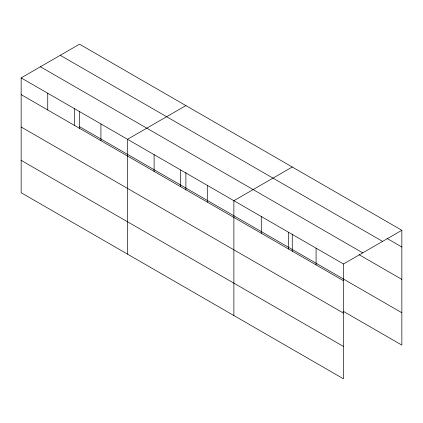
<?xml version="1.0" encoding="UTF-8"?>
<svg xmlns="http://www.w3.org/2000/svg" width="423" height="423" viewBox="0 0 423 423"><rect width="100%" height="100%" fill="white"/><g stroke="black" fill="none" stroke-linecap="round" stroke-linejoin="round"><path stroke-width="0.63" d="M21.15 77.89L343.471 263.978L343.471 378.818L21.15 192.724L21.15 77.89L79.529 44.182L401.85 230.276L401.85 345.11L343.058 311.169M185.893 105.591L127.513 139.299L127.513 254.138M292.261 167L233.882 200.708L233.882 315.547M343.471 263.978L401.85 230.276M387.008 238.44L401.85 247.006M60.262 55.307L382.582 241.396M40.418 66.765L362.738 252.854M359.042 254.667L401.85 279.381M79.529 126.646L401.85 312.74M21.15 94.62L343.471 280.713M21.15 126.995L343.471 313.089M21.15 160.354L343.471 346.442M316.076 248.158L316.076 264.893M292.261 234.072L292.261 251.41M288.676 232.343L288.676 249.078M261.277 216.523L261.277 233.258M207.291 185.353L207.291 202.088M185.893 172.663L185.893 190.001M180.7 170.004L180.7 186.733M154.109 154.649L154.109 171.384M100.923 123.944L100.923 140.679M79.529 111.254L79.529 128.587M74.332 108.595L74.332 125.324M47.741 93.24L47.741 109.975"/></g></svg>
